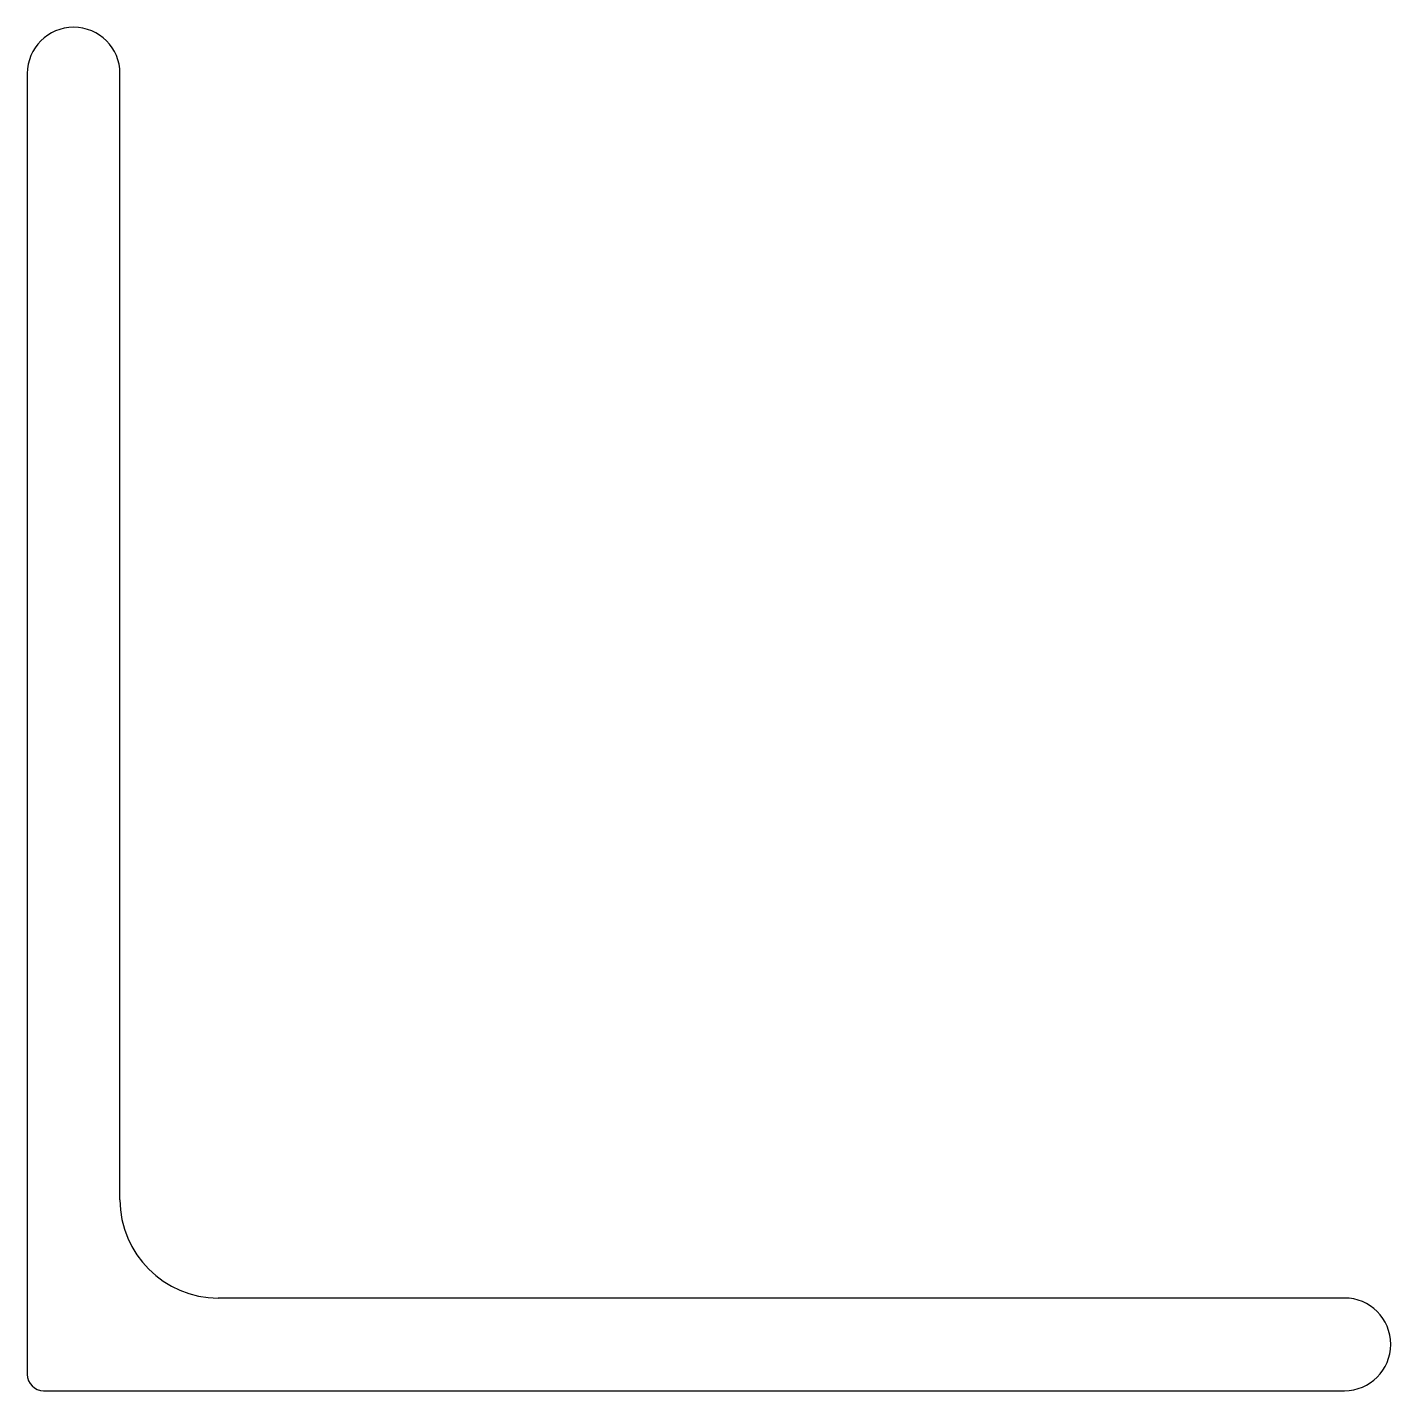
# Model space of a CAD drawing. Header units: millimetres. Extents: x 0 to 250, y 0 to 250.
import ezdxf

# ---------------------------------------------------------------- set-up
doc = ezdxf.new("R2010")
doc.units = ezdxf.units.MM
doc.layers.add('Profile', color=7, linetype='Continuous')

msp = doc.modelspace()

# ---------------------------------------------------------------- linework, layer by layer
at = {"layer": 'Profile'}
for p, q in [((8.5, 250), (8.5, 250)), ((0, 241.5), (0, 3)), ((17, 35), (17, 241.5)), ((241.5, 17), (35, 17)), ((250, 8.5), (250, 8.5)), ((3, 0), (241.5, 0))]:
    msp.add_line(p, q, dxfattribs=at)
for centre, radius, start, end in [((8.5, 241.5), 8.5, 90, 180), ((8.5, 241.5), 8.5, 0, 90), ((35, 35), 18, 180, 270), ((241.5, 8.5), 8.5, 0, 90), ((241.5, 8.5), 8.5, 270, 0), ((3, 3), 3, 180, 270)]:
    msp.add_arc(centre, radius, start, end, dxfattribs=at)

doc.saveas('drawing.dxf')
